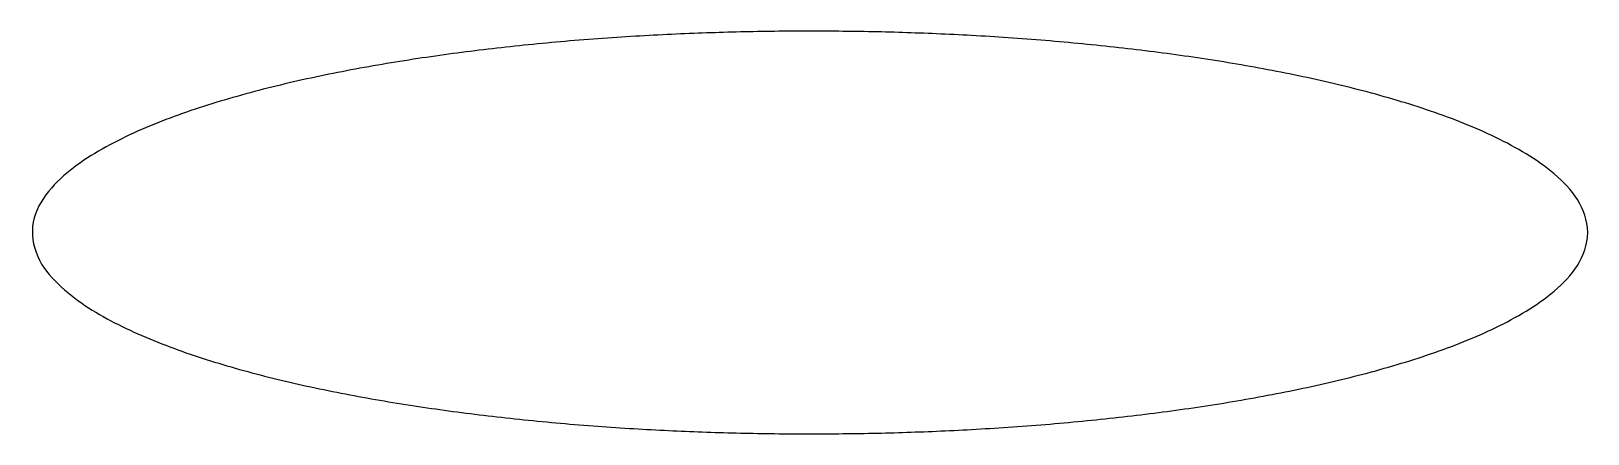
# Model space of a CAD drawing. Header units: inches. Extents: x 11.77 to 17.58, y 8.48 to 9.99.
import ezdxf

# ---------------------------------------------------------------- set-up
doc = ezdxf.new("R2010")
doc.units = ezdxf.units.IN
doc.header["$MEASUREMENT"] = 0
doc.layers.add('SHELL', color=40, linetype='Continuous')

msp = doc.modelspace()

# ---------------------------------------------------------------- linework, layer by layer
at = {"layer": 'SHELL'}
msp.add_open_spline([(17.5755, 9.2338), (17.5727, 9.1415), (17.4876, 9.0363), (17.3465, 8.9384), (17.2324, 8.8776), (17.1128, 8.8255), (16.9894, 8.7801), (16.8634, 8.7401), (16.7365, 8.7048), (16.6081, 8.6733), (16.4787, 8.6451), (16.348, 8.6198), (16.217, 8.5973), (16.0867, 8.5773), (15.9561, 8.5596), (15.8239, 8.5438), (15.6888, 8.5297), (15.5511, 8.5174), (15.4133, 8.5071), (15.2775, 8.4988), (15.1464, 8.4924), (15.0182, 8.4876), (14.8913, 8.4844), (14.764, 8.4827), (14.6365, 8.4824), (14.509, 8.4835), (14.3819, 8.4861), (14.2554, 8.4901), (14.1277, 8.4957), (13.9972, 8.5029), (13.8623, 8.5121), (13.7255, 8.5234), (13.5891, 8.5365), (13.4554, 8.5515), (13.3248, 8.5681), (13.1959, 8.5867), (13.0676, 8.6075), (12.9389, 8.6309), (12.8107, 8.657), (12.6841, 8.686), (12.5589, 8.7183), (12.4354, 8.7544), (12.3134, 8.7952), (12.1937, 8.8417), (12.0771, 8.8955), (11.9655, 8.9594), (11.8638, 9.0379), (11.7802, 9.1391), (11.7594, 9.2755), (11.8267, 9.3923), (11.9223, 9.4781), (12.0316, 9.5479), (12.1479, 9.606), (12.2692, 9.6562), (12.3929, 9.6997), (12.5197, 9.7384), (12.648, 9.7727), (12.7786, 9.8036), (12.9101, 9.8312), (13.0427, 9.8558), (13.1753, 9.8778), (13.307, 9.897), (13.4389, 9.9141), (13.5722, 9.9293), (13.7083, 9.9427), (13.8469, 9.9543), (13.9855, 9.964), (14.1218, 9.9717), (14.2534, 9.9774), (14.3819, 9.9815), (14.509, 9.9841), (14.6365, 9.9852), (14.764, 9.9849), (14.8913, 9.9832), (15.0182, 9.98), (15.1464, 9.9752), (15.2775, 9.9689), (15.4133, 9.9605), (15.5511, 9.9502), (15.6888, 9.9379), (15.8239, 9.9238), (15.9561, 9.908), (16.0867, 9.8903), (16.217, 9.8704), (16.348, 9.8478), (16.4787, 9.8225), (16.6081, 9.7943), (16.7365, 9.7628), (16.8634, 9.7275), (16.9894, 9.6875), (17.1128, 9.6421), (17.2324, 9.59), (17.3465, 9.5292), (17.4876, 9.4313), (17.5727, 9.3261), (17.5755, 9.2338)], degree=3, knots=[0, 0, 0, 0, 0.020667, 0.030946, 0.041259, 0.051668, 0.062276, 0.072819, 0.083429, 0.093925, 0.104555, 0.115251, 0.125911, 0.136481, 0.14691, 0.15758, 0.168465, 0.179542, 0.190783, 0.201683, 0.212208, 0.22233, 0.232501, 0.242704, 0.25292, 0.26313, 0.273317, 0.283462, 0.293547, 0.304022, 0.314858, 0.32602, 0.337004, 0.347785, 0.358337, 0.368637, 0.37906, 0.389554, 0.400067, 0.410492, 0.420764, 0.431122, 0.441384, 0.451675, 0.461947, 0.472219, 0.482488, 0.492754, 0.503049, 0.513323, 0.523595, 0.533846, 0.544358, 0.554798, 0.565378, 0.575838, 0.586633, 0.597295, 0.608074, 0.618905, 0.629685, 0.640361, 0.650883, 0.661637, 0.672597, 0.683738, 0.695035, 0.705979, 0.716538, 0.726683, 0.73687, 0.74708, 0.757296, 0.767499, 0.77767, 0.787792, 0.798317, 0.809217, 0.820458, 0.831535, 0.84242, 0.85309, 0.863519, 0.874089, 0.884749, 0.895445, 0.906075, 0.916571, 0.927181, 0.937724, 0.948332, 0.958741, 0.969054, 0.979333, 1, 1, 1, 1], dxfattribs=at)

doc.saveas('drawing.dxf')
